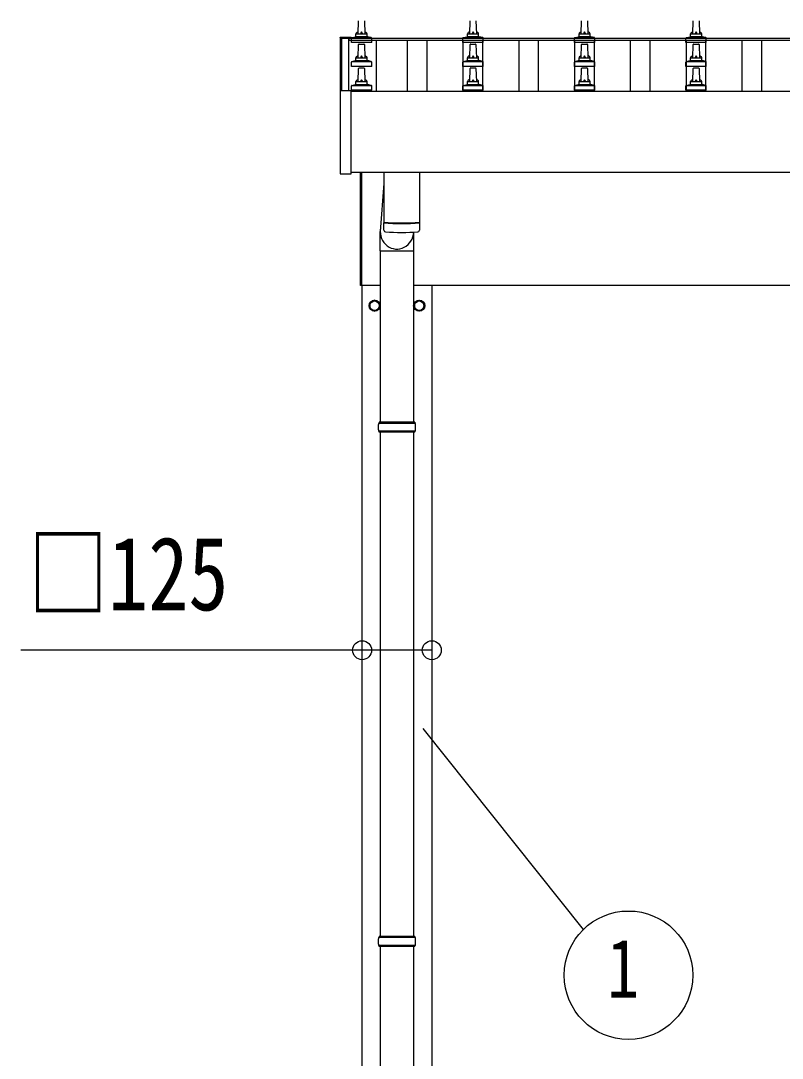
# Model space of a CAD drawing. Units: millimetres, scale not verified. Extents: x -16820 to 16820, y -11880 to 11880.
# Drawn here: x -14663 to -13298, y -1839 to 22 of the extents above; entities that cross this region are included whole.
import ezdxf
from ezdxf.enums import TextEntityAlignment as Align

# ---------------------------------------------------------------- set-up
doc = ezdxf.new("R2010")
doc.units = ezdxf.units.MM
doc.header["$LTSCALE"] = 50
for name, color, linetype in [('0-5_YKK_13', 4, 'Continuous'), ('0-6_YKK_A1', 4, 'Continuous'), ('0-7_YKK_D', 6, 'Continuous')]:
    doc.layers.add(name, color=color, linetype=linetype)
doc.styles.add('ＭＳ ゴシック', font='')
doc.styles.get('ＭＳ ゴシック').set_extended_font_data('MS Gothic')

msp = doc.modelspace()

# ---------------------------------------------------------------- linework, layer by layer
at = {"layer": '0-5_YKK_13'}
for p, q in [((-14057.92, -1.31), (-14057.19, 22.21)), ((-14046.65, 22.21), (-14045.92, -1.31)), ((-13857.92, -1.31), (-13857.19, 22.21)), ((-13846.65, 22.21), (-13845.92, -1.31)), ((-13657.92, -1.31), (-13657.19, 22.21)), ((-13646.65, 22.21), (-13645.92, -1.31)), ((-13457.92, -1.31), (-13457.19, 22.21)), ((-13446.65, 22.21), (-13445.92, -1.31)), ((-14090.22, -7.89), (-14090.22, -8.49)), ((-14090.22, -8.49), (-14090.22, -104.06)), ((-14089.22, -7.37), (-14071.22, -7.37)), ((-14070.22, -8.49), (-14070.22, -7.89)), ((-14070.22, -9.11), (-14070.22, -8.49)), ((-14070.17, -16.81), (-14070.17, -9.1)), ((-14033.67, -16.81), (-14070.17, -16.81)), ((-14069.79, -8.31), (-14034.05, -8.31)), ((-14069.41, -8.13), (-14062.69, -6.5)), ((-14062.3, -6.31), (-14041.54, -6.31)), ((-14061.92, -5.52), (-14061.92, -1.31)), ((-14060.92, -1.31), (-14042.92, -1.31)), ((-14041.92, -5.52), (-14041.92, -1.31)), ((-14034.44, -8.13), (-14041.16, -6.5)), ((-14033.67, -16.81), (-14033.67, -9.1)), ((-13870.17, -16.81), (-13870.17, -9.1)), ((-13833.67, -16.81), (-13870.17, -16.81)), ((-13869.79, -8.31), (-13834.05, -8.31)), ((-13869.41, -8.13), (-13862.69, -6.5)), ((-13862.3, -6.31), (-13841.54, -6.31)), ((-13861.92, -5.52), (-13861.92, -1.31)), ((-13860.92, -1.31), (-13842.92, -1.31)), ((-13841.92, -5.52), (-13841.92, -1.31)), ((-13834.44, -8.13), (-13841.16, -6.5)), ((-13833.67, -16.81), (-13833.67, -9.1)), ((-13670.17, -16.81), (-13670.17, -9.1)), ((-13633.67, -16.81), (-13670.17, -16.81)), ((-13669.79, -8.31), (-13634.05, -8.31)), ((-13669.41, -8.13), (-13662.69, -6.5)), ((-13662.3, -6.31), (-13641.54, -6.31)), ((-13661.92, -5.52), (-13661.92, -1.31)), ((-13660.92, -1.31), (-13642.92, -1.31)), ((-13641.92, -5.52), (-13641.92, -1.31)), ((-13634.44, -8.13), (-13641.16, -6.5)), ((-13633.67, -16.81), (-13633.67, -9.1)), ((-13470.17, -16.81), (-13470.17, -9.1)), ((-13433.67, -16.81), (-13470.17, -16.81)), ((-13469.79, -8.31), (-13434.05, -8.31)), ((-13469.41, -8.13), (-13462.69, -6.5)), ((-13462.3, -6.31), (-13441.54, -6.31)), ((-13461.92, -5.52), (-13461.92, -1.31)), ((-13460.92, -1.31), (-13442.92, -1.31)), ((-13441.92, -5.52), (-13441.92, -1.31)), ((-13434.44, -8.13), (-13441.16, -6.5)), ((-13433.67, -16.81), (-13433.67, -9.1)), ((-14057.92, -44.17), (-14057.19, -20.64)), ((-14056.19, -19.67), (-14047.65, -19.67)), ((-14046.65, -20.64), (-14045.92, -44.17)), ((-13857.92, -44.17), (-13857.19, -20.64)), ((-13856.19, -19.67), (-13847.65, -19.67)), ((-13846.65, -20.64), (-13845.92, -44.17)), ((-13657.92, -44.17), (-13657.19, -20.64)), ((-13656.19, -19.67), (-13647.65, -19.67)), ((-13646.65, -20.64), (-13645.92, -44.17)), ((-13457.92, -44.17), (-13457.19, -20.64)), ((-13456.19, -19.67), (-13447.65, -19.67)), ((-13446.65, -20.64), (-13445.92, -44.17)), ((-14070.17, -59.67), (-14070.17, -51.95)), ((-14069.79, -51.17), (-14034.05, -51.17)), ((-14069.41, -50.98), (-14062.69, -49.35)), ((-14062.3, -49.17), (-14041.54, -49.17)), ((-14061.92, -48.38), (-14061.92, -44.17)), ((-14060.92, -44.17), (-14042.92, -44.17)), ((-14041.92, -48.38), (-14041.92, -44.17)), ((-14034.44, -50.98), (-14041.16, -49.35)), ((-14033.67, -59.67), (-14033.67, -51.95)), ((-13870.17, -59.67), (-13870.17, -51.95)), ((-13869.79, -51.17), (-13834.05, -51.17)), ((-13869.41, -50.98), (-13862.69, -49.35)), ((-13862.3, -49.17), (-13841.54, -49.17)), ((-13861.92, -48.38), (-13861.92, -44.17)), ((-13860.92, -44.17), (-13842.92, -44.17)), ((-13841.92, -48.38), (-13841.92, -44.17)), ((-13834.44, -50.98), (-13841.16, -49.35)), ((-13833.67, -59.67), (-13833.67, -51.95)), ((-13670.17, -59.67), (-13670.17, -51.95)), ((-13669.79, -51.17), (-13634.05, -51.17)), ((-13669.41, -50.98), (-13662.69, -49.35)), ((-13662.3, -49.17), (-13641.54, -49.17)), ((-13661.92, -48.38), (-13661.92, -44.17)), ((-13660.92, -44.17), (-13642.92, -44.17)), ((-13641.92, -48.38), (-13641.92, -44.17)), ((-13634.44, -50.98), (-13641.16, -49.35)), ((-13633.67, -59.67), (-13633.67, -51.95)), ((-13470.17, -59.67), (-13470.17, -51.95)), ((-13469.79, -51.17), (-13434.05, -51.17)), ((-13469.41, -50.98), (-13462.69, -49.35)), ((-13462.3, -49.17), (-13441.54, -49.17)), ((-13461.92, -48.38), (-13461.92, -44.17)), ((-13460.92, -44.17), (-13442.92, -44.17)), ((-13441.92, -48.38), (-13441.92, -44.17)), ((-13434.44, -50.98), (-13441.16, -49.35)), ((-13433.67, -59.67), (-13433.67, -51.95)), ((-14033.67, -59.67), (-14070.17, -59.67)), ((-14057.92, -87.02), (-14057.19, -63.5)), ((-14056.19, -62.52), (-14047.65, -62.52)), ((-14046.65, -63.5), (-14045.92, -87.02)), ((-13833.67, -59.67), (-13870.17, -59.67)), ((-13857.92, -87.02), (-13857.19, -63.5)), ((-13856.19, -62.52), (-13847.65, -62.52)), ((-13846.65, -63.5), (-13845.92, -87.02)), ((-13633.67, -59.67), (-13670.17, -59.67)), ((-13657.92, -87.02), (-13657.19, -63.5)), ((-13656.19, -62.52), (-13647.65, -62.52)), ((-13646.65, -63.5), (-13645.92, -87.02)), ((-13433.67, -59.67), (-13470.17, -59.67)), ((-13457.92, -87.02), (-13457.19, -63.5)), ((-13456.19, -62.52), (-13447.65, -62.52)), ((-13446.65, -63.5), (-13445.92, -87.02)), ((-14069.41, -93.84), (-14062.69, -92.21)), ((-14062.3, -92.02), (-14041.54, -92.02)), ((-14061.92, -91.24), (-14061.92, -87.02)), ((-14060.92, -87.02), (-14042.92, -87.02)), ((-14041.92, -91.24), (-14041.92, -87.02)), ((-14034.44, -93.84), (-14041.16, -92.21)), ((-13869.41, -93.84), (-13862.69, -92.21)), ((-13862.3, -92.02), (-13841.54, -92.02)), ((-13861.92, -91.24), (-13861.92, -87.02)), ((-13860.92, -87.02), (-13842.92, -87.02)), ((-13841.92, -91.24), (-13841.92, -87.02)), ((-13834.44, -93.84), (-13841.16, -92.21)), ((-13669.41, -93.84), (-13662.69, -92.21)), ((-13662.3, -92.02), (-13641.54, -92.02)), ((-13661.92, -91.24), (-13661.92, -87.02)), ((-13660.92, -87.02), (-13642.92, -87.02)), ((-13641.92, -91.24), (-13641.92, -87.02)), ((-13634.44, -93.84), (-13641.16, -92.21)), ((-13469.41, -93.84), (-13462.69, -92.21)), ((-13462.3, -92.02), (-13441.54, -92.02)), ((-13461.92, -91.24), (-13461.92, -87.02)), ((-13460.92, -87.02), (-13442.92, -87.02)), ((-13441.92, -91.24), (-13441.92, -87.02)), ((-13434.44, -93.84), (-13441.16, -92.21)), ((-14090.22, -103.96), (-14090.22, -251.96)), ((-14089.22, -103.46), (-14089.72, -103.46)), ((-14071.22, -103.46), (-14089.22, -103.46)), ((-14070.72, -103.46), (-14071.22, -103.46)), ((-14070.22, -251.96), (-14070.22, -103.96)), ((-14070.17, -102.52), (-14070.17, -94.81)), ((-14033.67, -102.52), (-14070.17, -102.52)), ((-14069.79, -94.02), (-14034.05, -94.02)), ((-14033.67, -102.52), (-14033.67, -94.81)), ((-13870.17, -102.52), (-13870.17, -94.81)), ((-13833.67, -102.52), (-13870.17, -102.52)), ((-13869.79, -94.02), (-13834.05, -94.02)), ((-13833.67, -102.52), (-13833.67, -94.81)), ((-13670.17, -102.52), (-13670.17, -94.81)), ((-13633.67, -102.52), (-13670.17, -102.52)), ((-13669.79, -94.02), (-13634.05, -94.02)), ((-13633.67, -102.52), (-13633.67, -94.81)), ((-13470.17, -102.52), (-13470.17, -94.81)), ((-13433.67, -102.52), (-13470.17, -102.52)), ((-13469.79, -94.02), (-13434.05, -94.02)), ((-13433.67, -102.52), (-13433.67, -94.81)), ((-14089.72, -252.46), (-14070.72, -252.46)), ((-14053.92, -452.5), (-14053.92, -249.85)), ((-14051.92, -249.85), (-14051.92, -452.5)), ((-14011.92, -249.85), (-14011.92, -339.48)), ((-13947.92, -249.85), (-13947.92, -339.48)), ((-14011.92, -269.45), (-14018.48, -355.82)), ((-14011.72, -353.46), (-14011.95, -340.48)), ((-14007.45, -339.76), (-14007.43, -340.76)), ((-13952.4, -339.76), (-13952.41, -340.76)), ((-13947.89, -340.48), (-13948.12, -353.46)), ((-14018.57, -390.48), (-14018.57, -355.82)), ((-13958.42, -356.99), (-13958.42, -698)), ((-14018.57, -390.48), (-13958.42, -390.48)), ((-14018.42, -390.48), (-14018.42, -698)), ((-14051.92, -452.5), (-14053.92, -452.5)), ((-14019.82, -488.75), (-14019.92, -488.75)), ((-14019.82, -489.25), (-14019.92, -489.25)), ((-13957.02, -488.75), (-13956.92, -488.75)), ((-13957.02, -489.25), (-13956.92, -489.25)), ((-13955.42, -700), (-14021.42, -700)), ((-13956.42, -698), (-14020.42, -698)), ((-14020.42, -698), (-14020.42, -700)), ((-13956.42, -698), (-13956.42, -700)), ((-13955.42, -714), (-14021.42, -714)), ((-14020.42, -716), (-14020.42, -714)), ((-13956.42, -716), (-14020.42, -716)), ((-14018.42, -716), (-14018.42, -1620.5)), ((-13958.42, -716), (-13958.42, -1620.5)), ((-13956.42, -716), (-13956.42, -714)), ((-13955.42, -1622.49), (-14021.42, -1622.49)), ((-13955.42, -1636.49), (-14021.42, -1636.49)), ((-13956.42, -1620.49), (-14020.42, -1620.49)), ((-14020.42, -1620.49), (-14020.42, -1622.49)), ((-14020.42, -1638.49), (-14020.42, -1636.49)), ((-13956.42, -1620.49), (-13956.42, -1622.49)), ((-13956.42, -1638.49), (-13956.42, -1636.49)), ((-13956.42, -1638.49), (-14020.42, -1638.49)), ((-14018.42, -1638.49), (-14018.42, -2543)), ((-13958.42, -1638.49), (-13958.42, -2543))]:
    msp.add_line(p, q, dxfattribs=at)
for points in [[(-14090.22, -7.89), (-14090.19, -7.7), (-14090.11, -7.57), (-14090.02, -7.49), (-14089.94, -7.43), (-14089.86, -7.41), (-14089.81, -7.39), (-14089.77, -7.39), (-14089.73, -7.38), (-14089.54, -7.37), (-14089.36, -7.37), (-14089.22, -7.37)], [(-14071.22, -7.37), (-14071.03, -7.37), (-14070.86, -7.38), (-14070.72, -7.38), (-14070.65, -7.39), (-14070.59, -7.4), (-14070.5, -7.44), (-14070.37, -7.54), (-14070.28, -7.67), (-14070.27, -7.69)]]:
    msp.add_lwpolyline(points, dxfattribs=at)
for points in [[(-14028.42, -479.19), (-14036.92, -484.09), (-14036.92, -493.91), (-14028.42, -498.81), (-14019.92, -493.91), (-14019.92, -484.09)], [(-13948.42, -479.19), (-13939.92, -484.09), (-13939.92, -493.91), (-13948.42, -498.81), (-13956.92, -493.91), (-13956.92, -484.09)]]:
    msp.add_lwpolyline(points, close=True, dxfattribs=at)
for centre, radius in [((-14028.42, -489), 10), ((-14028.42, -489), 8.5), ((-13948.42, -489), 10), ((-13948.42, -489), 8.5)]:
    msp.add_circle(centre, radius, dxfattribs=at)
for centre, radius, start, end in [((-14057.84, -1.94), 4.13, 90, 171.17633), ((-14048.59, -1.31), 4.83, 133.60282, 180), ((-14055.25, -1.31), 4.83, 0, 46.39718), ((-14046.01, -1.94), 4.13, 8.82367, 90), ((-13857.84, -1.94), 4.13, 90, 171.17633), ((-13848.59, -1.31), 4.83, 133.60282, 180), ((-13855.25, -1.31), 4.83, 0, 46.39718), ((-13846.01, -1.94), 4.13, 8.82367, 90), ((-13657.84, -1.94), 4.13, 90, 171.17633), ((-13648.59, -1.31), 4.83, 133.60282, 180), ((-13655.25, -1.31), 4.83, 0, 46.39718), ((-13646.01, -1.94), 4.13, 8.82367, 90), ((-13457.84, -1.94), 4.13, 90, 171.17633), ((-13448.59, -1.31), 4.83, 133.60282, 180), ((-13455.25, -1.31), 4.83, 0, 46.39718), ((-13446.01, -1.94), 4.13, 8.82367, 90), ((-14070.72, -7.89), 0.499, 0.00068, 23.5008), ((-14069.17, -9.1), 1, 103.62699, 180), ((-14062.92, -5.52), 1, 283.62699, 0), ((-14060.92, -2.31), 1, 90, 180), ((-14042.92, -2.31), 1, 0, 90), ((-14040.92, -5.52), 1, 180, 256.37301), ((-14034.67, -9.1), 1, 0, 76.37301), ((-13869.17, -9.1), 1, 103.62699, 180), ((-13862.92, -5.52), 1, 283.62699, 0), ((-13860.92, -2.31), 1, 90, 180), ((-13842.92, -2.31), 1, 0, 90), ((-13840.92, -5.52), 1, 180, 256.37301), ((-13834.67, -9.1), 1, 0, 76.37301), ((-13669.17, -9.1), 1, 103.62699, 180), ((-13662.92, -5.52), 1, 283.62699, 0), ((-13660.92, -2.31), 1, 90, 180), ((-13642.92, -2.31), 1, 0, 90), ((-13640.92, -5.52), 1, 180, 256.37301), ((-13634.67, -9.1), 1, 0, 76.37301), ((-13469.17, -9.1), 1, 103.62699, 180), ((-13462.92, -5.52), 1, 283.62699, 0), ((-13460.92, -2.31), 1, 90, 180), ((-13442.92, -2.31), 1, 0, 90), ((-13440.92, -5.52), 1, 180, 256.37301), ((-13434.67, -9.1), 1, 0, 76.37301), ((-14056.19, -20.67), 1, 90, 178.60509), ((-14047.65, -20.67), 1, 1.39491, 90), ((-13856.19, -20.67), 1, 90, 178.60509), ((-13847.65, -20.67), 1, 1.39491, 90), ((-13656.19, -20.67), 1, 90, 178.60509), ((-13647.65, -20.67), 1, 1.39491, 90), ((-13456.19, -20.67), 1, 90, 178.60509), ((-13447.65, -20.67), 1, 1.39491, 90), ((-14069.17, -51.95), 1, 103.62699, 180), ((-14062.92, -48.38), 1, 283.62699, 0), ((-14057.84, -44.8), 4.13, 90, 171.17633), ((-14060.92, -45.17), 1, 90, 180), ((-14048.59, -44.17), 4.83, 133.60282, 180), ((-14055.25, -44.17), 4.83, 0, 46.39718), ((-14046.01, -44.8), 4.13, 8.82367, 90), ((-14042.92, -45.17), 1, 0, 90), ((-14040.92, -48.38), 1, 180, 256.37301), ((-14034.67, -51.95), 1, 0, 76.37301), ((-13869.17, -51.95), 1, 103.62699, 180), ((-13862.92, -48.38), 1, 283.62699, 0), ((-13857.84, -44.8), 4.13, 90, 171.17633), ((-13860.92, -45.17), 1, 90, 180), ((-13848.59, -44.17), 4.83, 133.60282, 180), ((-13855.25, -44.17), 4.83, 0, 46.39718), ((-13846.01, -44.8), 4.13, 8.82367, 90), ((-13842.92, -45.17), 1, 0, 90), ((-13840.92, -48.38), 1, 180, 256.37301), ((-13834.67, -51.95), 1, 0, 76.37301), ((-13669.17, -51.95), 1, 103.62699, 180), ((-13662.92, -48.38), 1, 283.62699, 0), ((-13657.84, -44.8), 4.13, 90, 171.17633), ((-13660.92, -45.17), 1, 90, 180), ((-13648.59, -44.17), 4.83, 133.60282, 180), ((-13655.25, -44.17), 4.83, 0, 46.39718), ((-13646.01, -44.8), 4.13, 8.82367, 90), ((-13642.92, -45.17), 1, 0, 90), ((-13640.92, -48.38), 1, 180, 256.37301), ((-13634.67, -51.95), 1, 0, 76.37301), ((-13469.17, -51.95), 1, 103.62699, 180), ((-13462.92, -48.38), 1, 283.62699, 0), ((-13457.84, -44.8), 4.13, 90, 171.17633), ((-13460.92, -45.17), 1, 90, 180), ((-13448.59, -44.17), 4.83, 133.60282, 180), ((-13455.25, -44.17), 4.83, 0, 46.39718), ((-13446.01, -44.8), 4.13, 8.82367, 90), ((-13442.92, -45.17), 1, 0, 90), ((-13440.92, -48.38), 1, 180, 256.37301), ((-13434.67, -51.95), 1, 0, 76.37301), ((-14056.19, -63.52), 1, 90, 178.60509), ((-14047.65, -63.52), 1, 1.39491, 90), ((-13856.19, -63.52), 1, 90, 178.60509), ((-13847.65, -63.52), 1, 1.39491, 90), ((-13656.19, -63.52), 1, 90, 178.60509), ((-13647.65, -63.52), 1, 1.39491, 90), ((-13456.19, -63.52), 1, 90, 178.60509), ((-13447.65, -63.52), 1, 1.39491, 90), ((-14062.92, -91.24), 1, 283.62699, 0), ((-14057.84, -87.66), 4.13, 90, 171.17633), ((-14060.92, -88.02), 1, 90, 180), ((-14048.59, -87.02), 4.83, 133.60282, 180), ((-14055.25, -87.02), 4.83, 0, 46.39718), ((-14046.01, -87.66), 4.13, 8.82367, 90), ((-14042.92, -88.02), 1, 0, 90), ((-14040.92, -91.24), 1, 180, 256.37301), ((-13862.92, -91.24), 1, 283.62699, 0), ((-13857.84, -87.66), 4.13, 90, 171.17633), ((-13860.92, -88.02), 1, 90, 180), ((-13848.59, -87.02), 4.83, 133.60282, 180), ((-13855.25, -87.02), 4.83, 0, 46.39718), ((-13846.01, -87.66), 4.13, 8.82367, 90), ((-13842.92, -88.02), 1, 0, 90), ((-13840.92, -91.24), 1, 180, 256.37301), ((-13662.92, -91.24), 1, 283.62699, 0), ((-13657.84, -87.66), 4.13, 90, 171.17633), ((-13660.92, -88.02), 1, 90, 180), ((-13648.59, -87.02), 4.83, 133.60282, 180), ((-13655.25, -87.02), 4.83, 0, 46.39718), ((-13646.01, -87.66), 4.13, 8.82367, 90), ((-13642.92, -88.02), 1, 0, 90), ((-13640.92, -91.24), 1, 180, 256.37301), ((-13462.92, -91.24), 1, 283.62699, 0), ((-13457.84, -87.66), 4.13, 90, 171.17633), ((-13460.92, -88.02), 1, 90, 180), ((-13448.59, -87.02), 4.83, 133.60282, 180), ((-13455.25, -87.02), 4.83, 0, 46.39718), ((-13446.01, -87.66), 4.13, 8.82367, 90), ((-13442.92, -88.02), 1, 0, 90), ((-13440.92, -91.24), 1, 180, 256.37301), ((-14089.72, -103.96), 0.5, 90, 180), ((-14070.72, -103.96), 0.5, 0, 90), ((-14069.17, -94.81), 1, 103.62699, 180), ((-14034.67, -94.81), 1, 0, 76.37301), ((-13869.17, -94.81), 1, 103.62699, 180), ((-13834.67, -94.81), 1, 0, 76.37301), ((-13669.17, -94.81), 1, 103.62699, 180), ((-13634.67, -94.81), 1, 0, 76.37301), ((-13469.17, -94.81), 1, 103.62699, 180), ((-13434.67, -94.81), 1, 0, 76.37301), ((-14089.72, -251.96), 0.5, 180, 270), ((-14070.72, -251.96), 0.5, 270, 0), ((-13979.92, 140.25), 480.8, 266.18381, 273.81619), ((-13979.92, 139.25), 480.8, 266.18381, 273.81619), ((-14008.3, -353.23), 3.43, 183.91307, 262.91645), ((-13951.54, -353.23), 3.43, 277.00994, 356.09787), ((-13979.93, 162.23), 519.67, 266.82357, 273.17802), ((-14028.42, -489), 8.6, 111.25399, 128.74601), ((-14028.42, -489), 8.6, 51.25399, 68.74601), ((-13948.42, -489), 8.6, 111.25399, 128.74601), ((-13948.42, -489), 8.6, 51.25399, 68.74601), ((-14028.42, -489), 8.6, 171.25399, 188.74601), ((-14028.42, -489), 8.6, 231.25399, 248.74601), ((-14028.42, -489), 8.6, 291.25399, 308.74601), ((-14028.42, -489), 8.6, 1.66581, 8.74601), ((-14028.42, -489), 8.6, 351.25399, 358.33419), ((-13948.42, -489), 8.6, 171.25399, 178.33419), ((-13948.42, -489), 8.6, 181.66581, 188.74601), ((-13948.42, -489), 8.6, 231.25399, 248.74601), ((-13948.42, -489), 8.6, 291.25399, 308.74601), ((-13948.42, -489), 8.6, 351.25399, 8.74601), ((-13972.67, -707), 49.25, 171.82876, 180.00002), ((-13972.67, -707), 49.25, 180.00002, 188.17127), ((-14004.17, -707), 49.25, 359.99998, 8.17124), ((-14004.17, -707), 49.25, 351.82873, 359.99998), ((-13972.67, -1629.49), 49.25, 171.82876, 180.00002), ((-13972.67, -1629.49), 49.25, 180.00002, 188.17127), ((-14004.17, -1629.49), 49.25, 359.99998, 8.17124), ((-14004.17, -1629.49), 49.25, 351.82873, 359.99998)]:
    msp.add_arc(centre, radius, start, end, dxfattribs=at)
msp.add_ellipse((-13988.42, -355.82), major_axis=(0, -31.56), ratio=0.952301, start_param=4.5832251, end_param=7.8170597, dxfattribs=at)
at = {"layer": '0-6_YKK_A1'}
for p, q in [((-14086.92, -9.06), (-14074.92, -9.06)), ((-14086.92, -103.46), (-14086.92, -9.06)), ((-14074.92, -103.46), (-14074.92, -9.06)), ((-14074.92, -9.11), (-8628.92, -9.11)), ((-14074.92, -9.11), (-14074.92, -12.69)), ((-14074.92, -12.69), (-8628.92, -12.69)), ((-14025.42, -12.69), (-14025.42, -104.19)), ((-13969.42, -104.19), (-13969.42, -12.69)), ((-13934.42, -104.19), (-13934.42, -12.69)), ((-13869.42, -104.19), (-13869.42, -12.69)), ((-13834.42, -104.19), (-13834.42, -12.69)), ((-13769.42, -104.19), (-13769.42, -12.69)), ((-13734.42, -104.19), (-13734.42, -12.69)), ((-13669.42, -104.19), (-13669.42, -12.69)), ((-13634.42, -104.19), (-13634.42, -12.69)), ((-13569.42, -104.19), (-13569.42, -12.69)), ((-13534.42, -104.19), (-13534.42, -12.69)), ((-13469.42, -104.19), (-13469.42, -12.69)), ((-13434.42, -104.19), (-13434.42, -12.69)), ((-13369.42, -104.19), (-13369.42, -12.69)), ((-13334.42, -104.19), (-13334.42, -12.69)), ((-14070.22, -104.19), (-8633.62, -104.19)), ((-8633.62, -249.85), (-14070.22, -249.85)), ((-14051.92, -452), (-14018.42, -452)), ((-14050.92, -3252), (-14050.92, -452)), ((-13958.42, -452), (-8745.42, -452)), ((-13925.92, -452), (-13925.92, -3252))]:
    msp.add_line(p, q, dxfattribs=at)
at = {"layer": '0-7_YKK_D'}
msp.add_line((-13941.98, -1247.51), (-13654.31, -1608.24), dxfattribs=at)
msp.add_lwpolyline([(-13925.92, -1107), (-14050.92, -1107), (-14662.92, -1107)], dxfattribs=at)
for centre, radius in [((-14050.92, -1107), 17), ((-13925.92, -1107), 17), ((-13573.15, -1690), 115.2)]:
    msp.add_circle(centre, radius, dxfattribs=at)

# ---------------------------------------------------------------- texts
at = {"layer": '0-7_YKK_D', "style": 'ＭＳ ゴシック', "width": 0.8}
for s, height, p in [('□125', 132, (-14650.12, -1075)), ('1', 105.6, (-13611.55, -1762))]:
    msp.add_text(s, height=height, dxfattribs=at).set_placement(p, align=Align.BOTTOM_LEFT)

doc.saveas('drawing.dxf')
